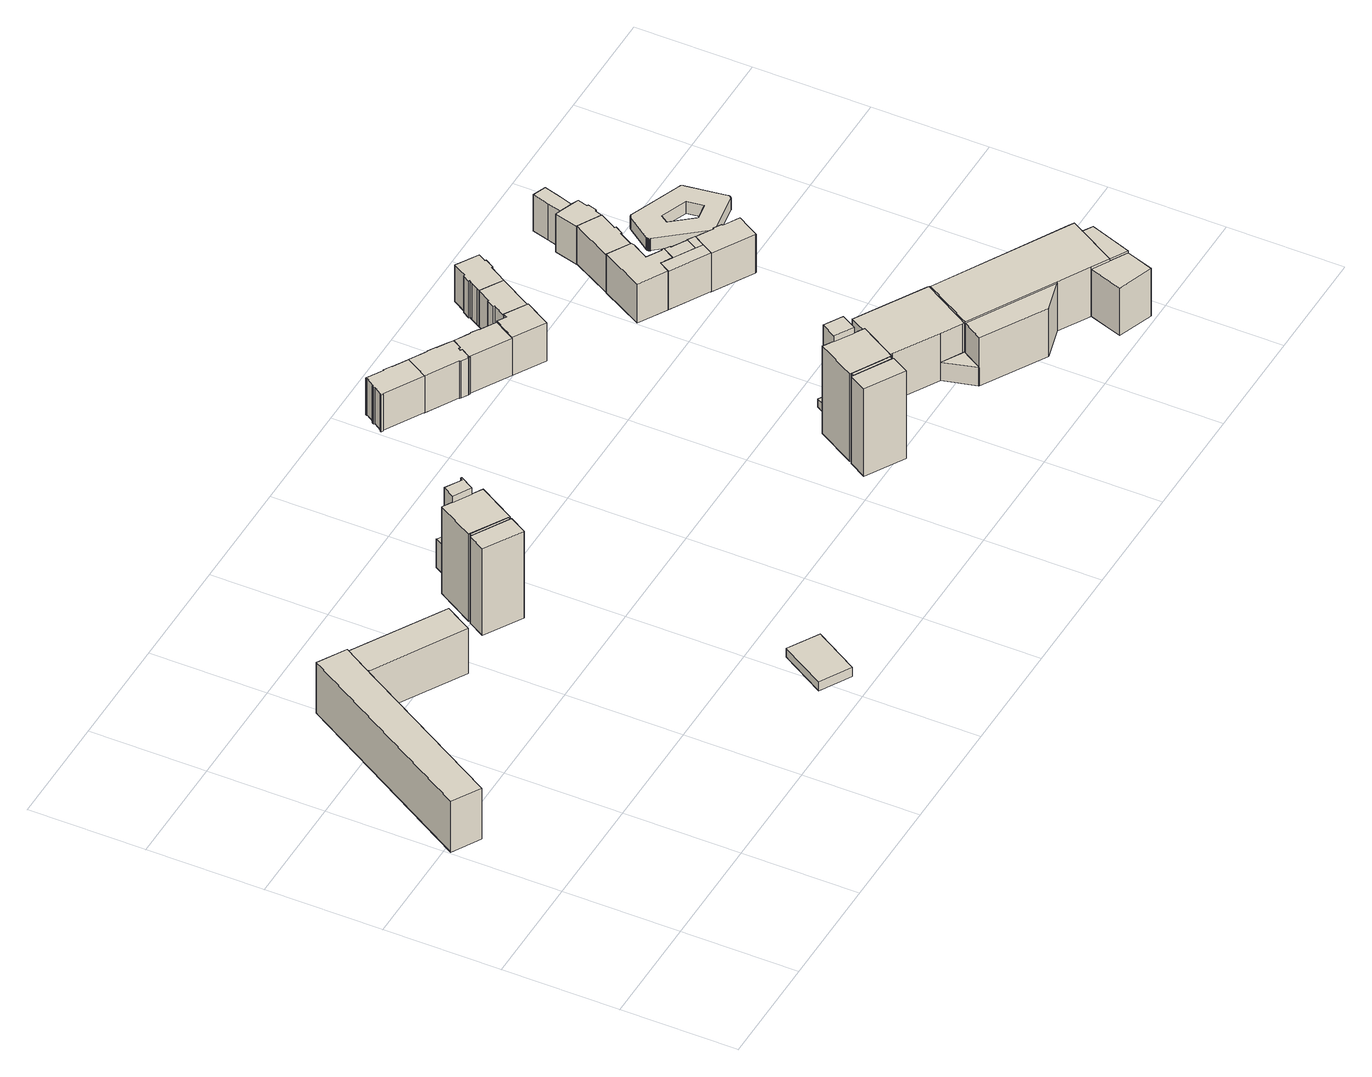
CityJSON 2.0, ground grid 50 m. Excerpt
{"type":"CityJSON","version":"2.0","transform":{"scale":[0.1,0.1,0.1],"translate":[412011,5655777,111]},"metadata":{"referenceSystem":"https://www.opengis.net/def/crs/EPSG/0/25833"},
"CityObjects":{
"building1":{"type":"Building","attributes":{"Dachtyp_tdc":"tdcFreeFormRoof","Gemeindeschluessel":14612000,"Dachneigung":27.02,"QualitaetDacherkennung":9,"Geometrietyp2DReferenz":"3000","measuredHeight":27.07,"function":"31001_2000","roofType":"5000"},"geometry":[{"type":"Solid","lod":"1","boundaries":[[[[0,1,2,3,4]],[[5,6,7,8,9]],[[4,6,5,0]],[[3,7,6,4]],[[2,8,7,3]],[[1,9,8,2]],[[0,5,9,1]]]]}]},
"building2":{"type":"Building","attributes":{"name":"Umweltamt,Rechtsamt,Amt für Stadtgrün und Abfallwirtschaft","Dachtyp_tdc":"tdcFreeFormRoof","Gemeindeschluessel":14612000,"Dachneigung":40.56,"QualitaetDacherkennung":8,"Geometrietyp2DReferenz":"3000","measuredHeight":25.44,"function":"31001_3010","roofType":"5000"},"geometry":[{"type":"Solid","lod":"1","boundaries":[[[[10,11,12,13,14,15]],[[16,17,18,19,20,21]],[[15,17,16,10]],[[14,18,17,15]],[[13,19,18,14]],[[12,20,19,13]],[[11,21,20,12]],[[10,16,21,11]]]]}]},
"building3":{"type":"Building","attributes":{"Dachtyp_tdc":"tdcPolyFlatRoof","Gemeindeschluessel":14612000,"Dachneigung":0,"QualitaetDacherkennung":70,"Geometrietyp2DReferenz":"3000","measuredHeight":4.56,"function":"31001_9998","roofType":"1000"},"geometry":[{"type":"Solid","lod":"1","boundaries":[[[[22,23,24,25]],[[26,27,28,29]],[[25,27,26,22]],[[24,28,27,25]],[[23,29,28,24]],[[22,26,29,23]]]]}]},
"building4":{"type":"Building","attributes":{"Gemeindeschluessel":14612000,"Geometrietyp2DReferenz":"3000","function":"31001_9998","roofType":"9999"},"children":["building4-1","building4-2","building4-3","building4-4","building4-5"]},
"building4-1":{"type":"BuildingPart","attributes":{"Dachtyp_tdc":"tdcGableRoof","Dachneigung":62.41,"QualitaetDacherkennung":0,"Geometrietyp2DReferenz":"3000","measuredHeight":14.25,"roofType":"3100"},"parents":["building4"],"geometry":[{"type":"Solid","lod":"1","boundaries":[[[[30,31,32,33,34,35,36,37,38,39]],[[40,41,42,43,44,45,46,47,48,49]],[[39,41,40,30]],[[38,42,41,39]],[[37,43,42,38]],[[36,44,43,37]],[[35,45,44,36]],[[34,46,45,35]],[[33,47,46,34]],[[32,48,47,33]],[[31,49,48,32]],[[30,40,49,31]]]]}]},
"building4-2":{"type":"BuildingPart","attributes":{"Dachtyp_tdc":"tdcPolyFlatRoof","Dachneigung":0,"QualitaetDacherkennung":59,"Geometrietyp2DReferenz":"3000","measuredHeight":46.35,"roofType":"1000"},"parents":["building4"],"geometry":[{"type":"Solid","lod":"1","boundaries":[[[[50,51,52,53,54,55,56]],[[57,40,48,58,59,60,61]],[[56,40,57,50]],[[55,48,40,56]],[[54,58,48,55]],[[53,59,58,54]],[[52,60,59,53]],[[51,61,60,52]],[[50,57,61,51]]]]}]},
"building4-3":{"type":"BuildingPart","attributes":{"Dachtyp_tdc":"tdcPolyFlatRoof","Dachneigung":0,"QualitaetDacherkennung":45,"Geometrietyp2DReferenz":"3000","measuredHeight":43.46,"roofType":"1000"},"parents":["building4"],"geometry":[{"type":"Solid","lod":"1","boundaries":[[[[62,63,64,65,66,67,68,69]],[[70,71,72,57,61,73,74,75]],[[68,71,70,69]],[[67,72,71,68]],[[66,57,72,67]],[[65,61,57,66]],[[64,73,61,65]],[[63,74,73,64]],[[62,75,74,63]],[[69,70,75,62]]]]}]},
"building4-4":{"type":"BuildingPart","attributes":{"Dachtyp_tdc":"tdcPolyFlatRoof","Dachneigung":0,"QualitaetDacherkennung":53,"Geometrietyp2DReferenz":"3000","measuredHeight":43.38,"roofType":"1000"},"parents":["building4"],"geometry":[{"type":"Solid","lod":"1","boundaries":[[[[76,77,78,79,80,81]],[[82,83,84,85,86,87]],[[81,83,82,76]],[[80,84,83,81]],[[79,85,84,80]],[[78,86,85,79]],[[77,87,86,78]],[[76,82,87,77]]]]}]},
"building4-5":{"type":"BuildingPart","attributes":{"Dachtyp_tdc":"tdcPolyFlatRoof","Dachneigung":13.61,"QualitaetDacherkennung":48,"Geometrietyp2DReferenz":"3000","measuredHeight":43.67,"roofType":"2100"},"parents":["building4"],"geometry":[{"type":"Solid","lod":"1","boundaries":[[[[88,89,90,91]],[[84,70,75,85]],[[91,70,84,88]],[[90,75,70,91]],[[89,85,75,90]],[[88,84,85,89]]]]}]},
"building5":{"type":"Building","attributes":{"Dachtyp_tdc":"tdcGableRoof","Gemeindeschluessel":14612000,"Dachneigung":37.05,"QualitaetDacherkennung":70,"Geometrietyp2DReferenz":"3000","measuredHeight":20.61,"function":"31001_9998","roofType":"3100"},"geometry":[{"type":"Solid","lod":"1","boundaries":[[[[92,93,94,95,96,97,98,99,100,101,102,103,104,105,106,107,108,109,110,111]],[[112,113,114,115,116,117,118,119,120,121,122,123,124,125,126,127,128,129,130,131]],[[111,113,112,92]],[[110,114,113,111]],[[109,115,114,110]],[[108,116,115,109]],[[107,117,116,108]],[[106,118,117,107]],[[105,119,118,106]],[[104,120,119,105]],[[103,121,120,104]],[[102,122,121,103]],[[101,123,122,102]],[[100,124,123,101]],[[99,125,124,100]],[[98,126,125,99]],[[97,127,126,98]],[[96,128,127,97]],[[95,129,128,96]],[[94,130,129,95]],[[93,131,130,94]],[[92,112,131,93]]]]}]},
"building6":{"type":"Building","attributes":{"Dachtyp_tdc":"tdcGableRoof","Gemeindeschluessel":14612000,"Dachneigung":36.74,"QualitaetDacherkennung":72,"Geometrietyp2DReferenz":"3000","measuredHeight":20.61,"function":"31001_9998","roofType":"3100"},"geometry":[{"type":"Solid","lod":"1","boundaries":[[[[132,133,134,135,136,137,138,139,140,141,142,143,144,145,146,147,148,149,150,151,152,153]],[[154,155,156,157,158,159,160,161,162,163,164,165,166,167,168,169,170,171,172,173,174,175]],[[153,155,154,132]],[[152,156,155,153]],[[151,157,156,152]],[[150,158,157,151]],[[149,159,158,150]],[[148,160,159,149]],[[147,161,160,148]],[[146,162,161,147]],[[145,163,162,146]],[[144,164,163,145]],[[143,165,164,144]],[[142,166,165,143]],[[141,167,166,142]],[[140,168,167,141]],[[139,169,168,140]],[[138,170,169,139]],[[137,171,170,138]],[[136,172,171,137]],[[135,173,172,136]],[[134,174,173,135]],[[133,175,174,134]],[[132,154,175,133]]]]}]},
"building7":{"type":"Building","attributes":{"Gemeindeschluessel":14612000,"Geometrietyp2DReferenz":"3000","function":"31001_9998","roofType":"9999"},"children":["building7-1","building7-2","building7-3","building7-4","building7-5"]},
"building7-1":{"type":"BuildingPart","attributes":{"Dachtyp_tdc":"tdcPolyFlatRoof","Dachneigung":0,"QualitaetDacherkennung":26,"Geometrietyp2DReferenz":"3000","measuredHeight":46.5,"roofType":"1000"},"parents":["building7"],"geometry":[{"type":"Solid","lod":"1","boundaries":[[[[176,177,178,179,180,181]],[[182,183,184,185,186,187]],[[181,183,182,176]],[[180,184,183,181]],[[179,185,184,180]],[[178,186,185,179]],[[177,187,186,178]],[[176,182,187,177]]]]}]},
"building7-2":{"type":"BuildingPart","attributes":{"Dachtyp_tdc":"tdcPolyFlatRoof","Dachneigung":0,"QualitaetDacherkennung":46,"Geometrietyp2DReferenz":"3000","measuredHeight":43.69,"roofType":"1000"},"parents":["building7"],"geometry":[{"type":"Solid","lod":"1","boundaries":[[[[188,189,190,191,192,193,194,195]],[[196,197,198,199,200,182,187,201]],[[195,197,196,188]],[[194,198,197,195]],[[193,199,198,194]],[[192,200,199,193]],[[191,182,200,192]],[[190,187,182,191]],[[189,201,187,190]],[[188,196,201,189]]]]}]},
"building7-3":{"type":"BuildingPart","attributes":{"Dachtyp_tdc":"tdcPolyFlatRoof","Dachneigung":0,"QualitaetDacherkennung":36,"Geometrietyp2DReferenz":"3000","measuredHeight":4.04,"roofType":"1000"},"parents":["building7"],"geometry":[{"type":"Solid","lod":"1","boundaries":[[[[202,203,204,205]],[[184,206,207,185]],[[205,206,184,202]],[[204,207,206,205]],[[203,185,207,204]],[[202,184,185,203]]]]}]},
"building7-4":{"type":"BuildingPart","attributes":{"Dachtyp_tdc":"tdcPolyFlatRoof","Dachneigung":0,"QualitaetDacherkennung":50,"Geometrietyp2DReferenz":"3000","measuredHeight":43.68,"roofType":"1000"},"parents":["building7"],"geometry":[{"type":"Solid","lod":"1","boundaries":[[[[208,209,210,211,212,213]],[[214,215,216,217,218,219]],[[213,215,214,208]],[[212,216,215,213]],[[211,217,216,212]],[[210,218,217,211]],[[209,219,218,210]],[[208,214,219,209]]]]}]},
"building7-5":{"type":"BuildingPart","attributes":{"Dachtyp_tdc":"tdcPolyFlatRoof","Dachneigung":6.78,"QualitaetDacherkennung":49,"Geometrietyp2DReferenz":"3000","measuredHeight":43.87,"roofType":"2100"},"parents":["building7"],"geometry":[{"type":"Solid","lod":"1","boundaries":[[[[220,221,222,223]],[[197,217,216,198]],[[223,217,197,220]],[[222,216,217,223]],[[221,198,216,222]],[[220,197,198,221]]]]}]},
"building8":{"type":"Building","attributes":{"Dachtyp_tdc":"tdcGableRoof","Gemeindeschluessel":14612000,"Dachneigung":36.65,"QualitaetDacherkennung":71,"Geometrietyp2DReferenz":"3000","measuredHeight":20.62,"function":"31001_9998","roofType":"3100"},"geometry":[{"type":"Solid","lod":"1","boundaries":[[[[224,225,226,227,228,229,230,231,232,150,149,148,147,146,233,144,143,142,141,140,234]],[[235,236,168,167,166,165,164,237,162,161,160,159,158,238,239,240,241,242,243,244,245]],[[234,236,235,224]],[[140,168,236,234]],[[141,167,168,140]],[[142,166,167,141]],[[143,165,166,142]],[[144,164,165,143]],[[233,237,164,144]],[[146,162,237,233]],[[147,161,162,146]],[[148,160,161,147]],[[149,159,160,148]],[[150,158,159,149]],[[232,238,158,150]],[[231,239,238,232]],[[230,240,239,231]],[[229,241,240,230]],[[228,242,241,229]],[[227,243,242,228]],[[226,244,243,227]],[[225,245,244,226]],[[224,235,245,225]]]]}]},
"building9":{"type":"Building","attributes":{"Dachtyp_tdc":"tdcFreeFormRoof","Gemeindeschluessel":14612000,"Dachneigung":39.53,"QualitaetDacherkennung":25,"Geometrietyp2DReferenz":"3000","measuredHeight":21.33,"function":"31001_9998","roofType":"5000"},"geometry":[{"type":"Solid","lod":"1","boundaries":[[[[246,247,248,249,250,251]],[[244,242,252,253,254,255]],[[251,242,244,246]],[[250,252,242,251]],[[249,253,252,250]],[[248,254,253,249]],[[247,255,254,248]],[[246,244,255,247]]]]}]},
"building10":{"type":"Building","attributes":{"Dachtyp_tdc":"tdcGableRoof","Gemeindeschluessel":14612000,"Dachneigung":36.81,"QualitaetDacherkennung":80,"Geometrietyp2DReferenz":"3000","measuredHeight":20.59,"function":"31001_9998","roofType":"3100"},"geometry":[{"type":"Solid","lod":"1","boundaries":[[[[256,257,258,259,260,261,262,263,264,265]],[[266,253,267,268,269,270,271,272,273,254]],[[265,253,266,256]],[[264,267,253,265]],[[263,268,267,264]],[[262,269,268,263]],[[261,270,269,262]],[[260,271,270,261]],[[259,272,271,260]],[[258,273,272,259]],[[257,254,273,258]],[[256,266,254,257]]]]}]},
"building11":{"type":"Building","attributes":{"Dachtyp_tdc":"tdcHipAndGableRoof","Gemeindeschluessel":14612000,"Dachneigung":36.62,"QualitaetDacherkennung":79,"Geometrietyp2DReferenz":"3000","measuredHeight":20.67,"function":"31001_9998","roofType":"5000"},"geometry":[{"type":"Solid","lod":"1","boundaries":[[[[274,275,276,277,278,279,280,281,282,283,284,260,285,258,286]],[[287,288,273,289,271,290,291,292,293,294,295,296,297,298,299]],[[286,288,287,274]],[[258,273,288,286]],[[285,289,273,258]],[[260,271,289,285]],[[284,290,271,260]],[[283,291,290,284]],[[282,292,291,283]],[[281,293,292,282]],[[280,294,293,281]],[[279,295,294,280]],[[278,296,295,279]],[[277,297,296,278]],[[276,298,297,277]],[[275,299,298,276]],[[274,287,299,275]]]]}]},
"building12":{"type":"Building","attributes":{"Dachtyp_tdc":"tdcFreeFormRoof","Gemeindeschluessel":14612000,"Dachneigung":34.55,"QualitaetDacherkennung":51,"Geometrietyp2DReferenz":"3000","measuredHeight":21.34,"function":"31001_9998","roofType":"5000"},"geometry":[{"type":"Solid","lod":"1","boundaries":[[[[300,301,302,303,304,305,306,307,308,309,310,311,312]],[[313,314,315,316,317,318,319,320,321,322,323,324,325]],[[312,314,313,300]],[[311,315,314,312]],[[310,316,315,311]],[[309,317,316,310]],[[308,318,317,309]],[[307,319,318,308]],[[306,320,319,307]],[[305,321,320,306]],[[304,322,321,305]],[[303,323,322,304]],[[302,324,323,303]],[[301,325,324,302]],[[300,313,325,301]]]]}]},
"building13":{"type":"Building","attributes":{"name":"Dorint Hotel Dresden","Gemeindeschluessel":14612000,"Geometrietyp2DReferenz":"3000","function":"31001_2071","roofType":"9999"},"children":["building13-1","building13-2","building13-3","building13-4","building13-5","building13-6","building13-7","building13-8","building13-9","building13-10","building13-11"]},
"building13-1":{"type":"BuildingPart","attributes":{"Dachtyp_tdc":"tdcPolyFlatRoof","Dachneigung":0,"QualitaetDacherkennung":81,"Geometrietyp2DReferenz":"3000","measuredHeight":9.16,"roofType":"1000"},"parents":["building13"],"geometry":[{"type":"Solid","lod":"1","boundaries":[[[[326,327,328,329]],[[330,331,332,333]],[[329,331,330,326]],[[328,332,331,329]],[[327,333,332,328]],[[326,330,333,327]]]]}]},
"building13-2":{"type":"BuildingPart","attributes":{"Dachtyp_tdc":"tdcPolyFlatRoof","Dachneigung":0,"QualitaetDacherkennung":53,"Geometrietyp2DReferenz":"3000","measuredHeight":9.01,"roofType":"1000"},"parents":["building13"],"geometry":[{"type":"Solid","lod":"1","boundaries":[[[[334,335,336,337]],[[338,339,340,341]],[[337,339,338,334]],[[336,340,339,337]],[[335,341,340,336]],[[334,338,341,335]]]]}]},
"building13-3":{"type":"BuildingPart","attributes":{"Dachtyp_tdc":"tdcPolyFlatRoof","Dachneigung":0,"QualitaetDacherkennung":43,"Geometrietyp2DReferenz":"3000","measuredHeight":24.61,"roofType":"1000"},"parents":["building13"],"geometry":[{"type":"Solid","lod":"1","boundaries":[[[[342,343,344,345,346,347,348,349]],[[350,351,352,353,354,355,356,357]],[[349,351,350,342]],[[348,352,351,349]],[[347,353,352,348]],[[346,354,353,347]],[[345,355,354,346]],[[344,356,355,345]],[[343,357,356,344]],[[342,350,357,343]]]]}]},
"building13-4":{"type":"BuildingPart","attributes":{"Dachtyp_tdc":"tdcCutGableRoof","Dachneigung":0.042,"QualitaetDacherkennung":46,"Geometrietyp2DReferenz":"3000","measuredHeight":24.79,"roofType":"9999"},"parents":["building13"],"geometry":[{"type":"Solid","lod":"1","boundaries":[[[[358,359,360,361,362,363,364,365,366,367,368,369,370]],[[341,330,371,333,372,373,374,375,376,377,378,338,379]],[[370,330,341,358]],[[369,371,330,370]],[[368,333,371,369]],[[367,372,333,368]],[[366,373,372,367]],[[365,374,373,366]],[[364,375,374,365]],[[363,376,375,364]],[[362,377,376,363]],[[361,378,377,362]],[[360,338,378,361]],[[359,379,338,360]],[[358,341,379,359]]]]}]},
"building13-5":{"type":"BuildingPart","attributes":{"Dachtyp_tdc":"tdcCutTentRoof","Dachneigung":0.018,"QualitaetDacherkennung":74,"Geometrietyp2DReferenz":"3000","measuredHeight":24.78,"roofType":"9999"},"parents":["building13"],"geometry":[{"type":"Solid","lod":"1","boundaries":[[[[380,381,382,383]],[[351,384,385,386]],[[383,384,351,380]],[[382,385,384,383]],[[381,386,385,382]],[[380,351,386,381]]]]}]},
"building13-6":{"type":"BuildingPart","attributes":{"Dachtyp_tdc":"tdcFreeFormRoof","Dachneigung":29.82,"QualitaetDacherkennung":5,"Geometrietyp2DReferenz":"3000","measuredHeight":25.57,"roofType":"5000"},"parents":["building13"],"geometry":[{"type":"Solid","lod":"1","boundaries":[[[[387,388,389,390]],[[352,391,331,353]],[[390,391,352,387]],[[389,331,391,390]],[[388,353,331,389]],[[387,352,353,388]]]]}]},
"building13-7":{"type":"BuildingPart","attributes":{"Dachtyp_tdc":"tdcGableRoof","Dachneigung":43.73,"QualitaetDacherkennung":34,"Geometrietyp2DReferenz":"3000","measuredHeight":24.97,"roofType":"3100"},"parents":["building13"],"geometry":[{"type":"Solid","lod":"1","boundaries":[[[[392,393,365,364,394]],[[395,396,375,374,397]],[[394,396,395,392]],[[364,375,396,394]],[[365,374,375,364]],[[393,397,374,365]],[[392,395,397,393]]]]}]},
"building13-8":{"type":"BuildingPart","attributes":{"Dachtyp_tdc":"tdcPolyFlatRoof","Dachneigung":0,"QualitaetDacherkennung":38,"Geometrietyp2DReferenz":"3000","measuredHeight":9.07,"roofType":"1000"},"parents":["building13"],"geometry":[{"type":"Solid","lod":"1","boundaries":[[[[398,399,400,401,402]],[[354,403,404,405,355]],[[402,403,354,398]],[[401,404,403,402]],[[400,405,404,401]],[[399,355,405,400]],[[398,354,355,399]]]]}]},
"building13-9":{"type":"BuildingPart","attributes":{"Dachtyp_tdc":"tdcPolyFlatRoof","Dachneigung":43.2,"QualitaetDacherkennung":23,"Geometrietyp2DReferenz":"3000","measuredHeight":24.79,"roofType":"2100"},"parents":["building13"],"geometry":[{"type":"Solid","lod":"1","boundaries":[[[[406,407,408,409]],[[410,376,375,396]],[[409,376,410,406]],[[408,375,376,409]],[[407,396,375,408]],[[406,410,396,407]]]]}]},
"building13-10":{"type":"BuildingPart","attributes":{"Dachtyp_tdc":"tdcGableRoof","Dachneigung":10.85,"QualitaetDacherkennung":5,"Geometrietyp2DReferenz":"3000","measuredHeight":12,"roofType":"3100"},"parents":["building13"],"geometry":[{"type":"Solid","lod":"1","boundaries":[[[[411,412,413,414]],[[403,415,416,404]],[[414,415,403,411]],[[413,416,415,414]],[[412,404,416,413]],[[411,403,404,412]]]]}]},
"building13-11":{"type":"BuildingPart","attributes":{"Dachtyp_tdc":"tdcPolyFlatRoof","Dachneigung":4.32,"QualitaetDacherkennung":45,"Geometrietyp2DReferenz":"3000","measuredHeight":24.91,"roofType":"2100"},"parents":["building13"],"geometry":[{"type":"Solid","lod":"1","boundaries":[[[[417,343,342,418,419]],[[420,421,384,350,357]],[[419,421,420,417]],[[418,384,421,419]],[[342,350,384,418]],[[343,357,350,342]],[[417,420,357,343]]]]}]},
"building14":{"type":"Building","attributes":{"Gemeindeschluessel":14612000,"Geometrietyp2DReferenz":"3000","function":"31001_9998","roofType":"9999"},"children":["building14-1","building14-2"]},
"building14-1":{"type":"BuildingPart","attributes":{"Dachtyp_tdc":"tdcPolyFlatRoof","Dachneigung":36.92,"QualitaetDacherkennung":69,"Geometrietyp2DReferenz":"3000","measuredHeight":21.37,"roofType":"2100"},"parents":["building14"],"geometry":[{"type":"Solid","lod":"1","boundaries":[[[[422,423,424,425,426,427]],[[428,429,430,325,324,323]],[[426,429,428,427]],[[425,430,429,426]],[[424,325,430,425]],[[423,324,325,424]],[[422,323,324,423]],[[427,428,323,422]]]]}]},
"building14-2":{"type":"BuildingPart","attributes":{"Dachtyp_tdc":"tdcPolyFlatRoof","Dachneigung":35.79,"QualitaetDacherkennung":68,"Geometrietyp2DReferenz":"3000","measuredHeight":21.31,"roofType":"2100"},"parents":["building14"],"geometry":[{"type":"Solid","lod":"1","boundaries":[[[[431,432,433,434,435,436,437]],[[322,438,439,440,441,428,323]],[[437,438,322,431]],[[436,439,438,437]],[[435,440,439,436]],[[434,441,440,435]],[[433,428,441,434]],[[432,323,428,433]],[[431,322,323,432]]]]}]},
"building15":{"type":"Building","attributes":{"Dachtyp_tdc":"tdcGableRoof","Gemeindeschluessel":14612000,"Dachneigung":37.52,"QualitaetDacherkennung":75,"Geometrietyp2DReferenz":"3000","measuredHeight":21.32,"function":"31001_9998","roofType":"3100"},"geometry":[{"type":"Solid","lod":"1","boundaries":[[[[442,443,444,445,446,447,448,449,450,451]],[[452,453,454,455,456,457,458,459,460,461]],[[451,453,452,442]],[[450,454,453,451]],[[449,455,454,450]],[[448,456,455,449]],[[447,457,456,448]],[[446,458,457,447]],[[445,459,458,446]],[[444,460,459,445]],[[443,461,460,444]],[[442,452,461,443]]]]}]},
"building16":{"type":"Building","attributes":{"Gemeindeschluessel":14612000,"Geometrietyp2DReferenz":"3000","function":"31001_9998","roofType":"9999"},"children":["building16-1","building16-2"]},
"building16-1":{"type":"BuildingPart","attributes":{"Dachtyp_tdc":"tdcHipAndGableRoof","Dachneigung":36.6,"QualitaetDacherkennung":71,"Geometrietyp2DReferenz":"3000","measuredHeight":21.39,"roofType":"5000"},"parents":["building16"],"geometry":[{"type":"Solid","lod":"1","boundaries":[[[[462,463,464,465,466,467,468,469,470,471,472,473,474]],[[475,476,477,478,479,480,481,482,483,484,485,486,487]],[[473,476,475,474]],[[472,477,476,473]],[[471,478,477,472]],[[470,479,478,471]],[[469,480,479,470]],[[468,481,480,469]],[[467,482,481,468]],[[466,483,482,467]],[[465,484,483,466]],[[464,485,484,465]],[[463,486,485,464]],[[462,487,486,463]],[[474,475,487,462]]]]}]},
"building16-2":{"type":"BuildingPart","attributes":{"Dachtyp_tdc":"tdcPolyFlatRoof","Dachneigung":36.84,"QualitaetDacherkennung":60,"Geometrietyp2DReferenz":"3000","measuredHeight":21.42,"roofType":"2100"},"parents":["building16"],"geometry":[{"type":"Solid","lod":"1","boundaries":[[[[426,488,489,490,427]],[[475,491,492,493,476]],[[427,491,475,426]],[[490,492,491,427]],[[489,493,492,490]],[[488,476,493,489]],[[426,475,476,488]]]]}]},
"building17":{"type":"Building","attributes":{"Gemeindeschluessel":14612000,"Geometrietyp2DReferenz":"3000","function":"31001_9998","roofType":"9999"},"children":["building17-1","building17-2"]},
"building17-1":{"type":"BuildingPart","attributes":{"Dachtyp_tdc":"tdcHipAndGableRoof","Dachneigung":34.26,"QualitaetDacherkennung":76,"Geometrietyp2DReferenz":"3000","measuredHeight":21.39,"roofType":"5000"},"parents":["building17"],"geometry":[{"type":"Solid","lod":"1","boundaries":[[[[494,495,496,497,498,499,500,501,502,503,504]],[[505,506,507,508,509,510,511,512,513,514,515]],[[504,506,505,494]],[[503,507,506,504]],[[502,508,507,503]],[[501,509,508,502]],[[500,510,509,501]],[[499,511,510,500]],[[498,512,511,499]],[[497,513,512,498]],[[496,514,513,497]],[[495,515,514,496]],[[494,505,515,495]]]]}]},
"building17-2":{"type":"BuildingPart","attributes":{"Dachtyp_tdc":"tdcGableRoof","Dachneigung":36.49,"QualitaetDacherkennung":84,"Geometrietyp2DReferenz":"3000","measuredHeight":19.17,"roofType":"3100"},"parents":["building17"],"geometry":[{"type":"Solid","lod":"1","boundaries":[[[[516,517,518,519,520,521,522,523,524]],[[525,512,526,511,527,528,529,530,531]],[[524,512,525,516]],[[523,526,512,524]],[[522,511,526,523]],[[521,527,511,522]],[[520,528,527,521]],[[519,529,528,520]],[[518,530,529,519]],[[517,531,530,518]],[[516,525,531,517]]]]}]},
"building18":{"type":"Building","attributes":{"Dachtyp_tdc":"tdcFreeFormRoof","Gemeindeschluessel":14612000,"Dachneigung":15.64,"QualitaetDacherkennung":4,"Geometrietyp2DReferenz":"3000","measuredHeight":9.72,"function":"31001_9998","roofType":"5000"},"geometry":[{"type":"Solid","lod":"1","boundaries":[[[[532,533,534,535,536,537,538,539,540,541,542,543,544,545,546,547,548,549,550,551,552,553,554,555,556,557,558,559,560,561,562,563,564,565,566,567,568,569,570,571,572,573,574,575,576,577,578,579,580,581,582,583,584,585,586,587,588,589,590,591,592,593,594,595,596,597,598,599,600,601,602,603,604,605,606,607,608,609,610,611,612,613,614,615,616,617,618,619,620,621,622,623,624],[625,626,627,628,629]],[[630,631,632,633,634,635,636,637,638,639,640,641,642,643,644,645,646,647,648,649,650,651,652,653,654,655,656,657,658,659,660,661,662,663,664,665,666,667,668,669,670,671,672,673,674,675,676,677,678,679,680,681,682,683,684,685,686,687,688,689,690,691,692,693,694,695,696,697,698,699,700,701,702,703,704,705,706,707,708,709,710,711,712,713,714,715,716,717,718,719,720,721,722],[723,724,725,726,727]],[[624,631,630,532]],[[623,632,631,624]],[[622,633,632,623]],[[621,634,633,622]],[[620,635,634,621]],[[619,636,635,620]],[[618,637,636,619]],[[617,638,637,618]],[[616,639,638,617]],[[615,640,639,616]],[[614,641,640,615]],[[613,642,641,614]],[[612,643,642,613]],[[611,644,643,612]],[[610,645,644,611]],[[609,646,645,610]],[[608,647,646,609]],[[607,648,647,608]],[[606,649,648,607]],[[605,650,649,606]],[[604,651,650,605]],[[603,652,651,604]],[[602,653,652,603]],[[601,654,653,602]],[[600,655,654,601]],[[599,656,655,600]],[[598,657,656,599]],[[597,658,657,598]],[[596,659,658,597]],[[595,660,659,596]],[[594,661,660,595]],[[593,662,661,594]],[[592,663,662,593]],[[591,664,663,592]],[[590,665,664,591]],[[589,666,665,590]],[[588,667,666,589]],[[587,668,667,588]],[[586,669,668,587]],[[585,670,669,586]],[[584,671,670,585]],[[583,672,671,584]],[[582,673,672,583]],[[581,674,673,582]],[[580,675,674,581]],[[579,676,675,580]],[[578,677,676,579]],[[577,678,677,578]],[[576,679,678,577]],[[575,680,679,576]],[[574,681,680,575]],[[573,682,681,574]],[[572,683,682,573]],[[571,684,683,572]],[[570,685,684,571]],[[569,686,685,570]],[[568,687,686,569]],[[567,688,687,568]],[[566,689,688,567]],[[565,690,689,566]],[[564,691,690,565]],[[563,692,691,564]],[[562,693,692,563]],[[561,694,693,562]],[[560,695,694,561]],[[559,696,695,560]],[[558,697,696,559]],[[557,698,697,558]],[[556,699,698,557]],[[555,700,699,556]],[[554,701,700,555]],[[553,702,701,554]],[[552,703,702,553]],[[551,704,703,552]],[[550,705,704,551]],[[549,706,705,550]],[[548,707,706,549]],[[547,708,707,548]],[[546,709,708,547]],[[545,710,709,546]],[[544,711,710,545]],[[543,712,711,544]],[[542,713,712,543]],[[541,714,713,542]],[[540,715,714,541]],[[539,716,715,540]],[[538,717,716,539]],[[537,718,717,538]],[[536,719,718,537]],[[535,720,719,536]],[[534,721,720,535]],[[533,722,721,534]],[[532,630,722,533]],[[629,724,723,625]],[[628,725,724,629]],[[627,726,725,628]],[[626,727,726,627]],[[625,723,727,626]]]]}]}
},
"vertices":[
[528,1597,266],[597,1712,266],[477,1781,266],[3,970,266],[123,901,266],[528,1597,13],[123,901,13],[3,970,13],[477,1781,13],[597,1712,13],
[989,1484,255],[597,1712,255],[528,1597,255],[538,1591,255],[537,1589,255],[920,1366,255],[989,1484,30],[920,1366,30],[537,1589,30],[538,1591,30],[528,1597,30],[597,1712,30],
[1457,162,51],[1587,86,51],[1702,281,51],[1572,357,51],[1457,162,6],[1572,357,6],[1702,281,6],[1587,86,6],
[1339,1682,185],[1364,1668,185],[1401,1646,185],[1439,1712,185],[1402,1734,185],[1389,1741,185],[1352,1677,185],[1344,1682,185],[1350,1692,185],[1346,1694,185],[1339,1682,43],[1346,1694,43],[1350,1692,43],[1344,1682,43],[1352,1677,43],[1389,1741,43],[1402,1734,43],[1439,1712,43],[1401,1646,43],[1364,1668,43],
[1309,1631,506],[1384,1588,506],[1420,1649,506],[1415,1652,506],[1409,1641,506],[1401,1646,506],[1339,1682,506],[1309,1631,43],[1409,1641,43],[1415,1652,43],[1420,1649,43],[1384,1588,43],
[1327,1405,477],[1333,1401,477],[1427,1563,477],[1384,1588,477],[1309,1631,477],[1267,1656,477],[1172,1494,477],[1178,1491,477],[1178,1491,43],[1172,1494,43],[1267,1656,43],[1427,1563,43],[1333,1401,43],[1327,1405,43],
[1123,1411,477],[1284,1317,477],[1327,1391,477],[1321,1395,477],[1173,1481,477],[1166,1484,477],[1123,1411,43],[1166,1484,43],[1173,1481,43],[1321,1395,43],[1327,1391,43],[1284,1317,43],
[1173,1481,478],[1321,1395,478],[1327,1405,478],[1178,1491,478],
[1998,2277,218],[2000,2280,218],[2162,2186,218],[2190,2233,218],[2218,2282,218],[2154,2319,218],[2155,2321,218],[2122,2341,218],[2120,2338,218],[2052,2378,218],[2049,2373,218],[2050,2372,218],[2027,2333,218],[2021,2336,218],[2019,2332,218],[2016,2326,218],[2020,2323,218],[1997,2286,218],[1993,2288,218],[1990,2282,218],[1998,2277,35],[1990,2282,35],[1993,2288,35],[1997,2286,35],[2020,2323,35],[2016,2326,35],[2019,2332,35],[2021,2336,35],[2027,2333,35],[2050,2372,35],[2049,2373,35],[2052,2378,35],[2120,2338,35],[2122,2341,35],[2155,2321,35],[2154,2319,35],[2218,2282,35],[2190,2233,35],[2162,2186,35],[2000,2280,35],
[2291,2242,219],[2290,2240,219],[2218,2282,219],[2190,2233,219],[2162,2186,219],[2296,2109,219],[2294,2106,219],[2301,2102,219],[2328,2086,219],[2331,2091,219],[2335,2088,219],[2359,2128,219],[2351,2133,219],[2354,2138,219],[2358,2145,219],[2366,2140,219],[2388,2177,219],[2386,2179,219],[2388,2182,219],[2367,2195,219],[2324,2220,219],[2325,2222,219],[2291,2242,34],[2325,2222,34],[2324,2220,34],[2367,2195,34],[2388,2182,34],[2386,2179,34],[2388,2177,34],[2366,2140,34],[2358,2145,34],[2354,2138,34],[2351,2133,34],[2359,2128,34],[2335,2088,34],[2331,2091,34],[2328,2086,34],[2301,2102,34],[2294,2106,34],[2296,2109,34],[2162,2186,34],[2190,2233,34],[2218,2282,34],[2290,2240,34],
[2779,776,501],[2857,729,501],[2894,793,501],[2880,802,501],[2830,831,501],[2816,839,501],[2779,776,36],[2816,839,36],[2830,831,36],[2880,802,36],[2894,793,36],[2857,729,36],
[2804,543,473],[2898,705,473],[2857,729,473],[2779,776,473],[2736,801,473],[2641,637,473],[2646,634,473],[2798,547,473],[2804,543,36],[2798,547,36],[2646,634,36],[2641,637,36],[2736,801,36],[2898,705,36],
[2830,831,76],[2880,802,76],[2912,856,76],[2862,885,76],[2862,885,36],[2912,856,36],
[2590,551,473],[2754,456,473],[2797,531,473],[2791,535,473],[2639,622,473],[2633,626,473],[2590,551,36],[2633,626,36],[2639,622,36],[2791,535,36],[2797,531,36],[2754,456,36],
[2798,547,474],[2646,634,474],[2639,622,474],[2791,535,474],
[2334,2082,219],[2336,2085,219],[2500,1989,219],[2528,2036,219],[2556,2084,219],[2489,2123,219],[2490,2125,219],[2459,2144,219],[2457,2142,219],[2354,2137,219],[2329,2085,219],[2334,2082,34],[2329,2085,34],[2354,2137,34],[2457,2142,34],[2459,2144,34],[2490,2125,34],[2489,2123,34],[2556,2084,34],[2528,2036,34],[2500,1989,34],[2336,2085,34],
[2500,1989,225],[2633,1912,225],[2697,2023,225],[2604,2078,225],[2595,2061,225],[2556,2084,225],[2595,2061,34],[2604,2078,34],[2697,2023,34],[2633,1912,34],
[2653,2049,217],[2697,2023,217],[2783,2170,217],[2739,2197,217],[2690,2225,217],[2656,2168,217],[2652,2170,217],[2633,2137,217],[2638,2134,217],[2604,2078,217],[2653,2049,34],[2638,2134,34],[2633,2137,34],[2652,2170,34],[2656,2168,34],[2690,2225,34],[2739,2197,34],[2783,2170,34],
[2832,2241,217],[2855,2281,217],[2850,2284,217],[2870,2318,217],[2777,2373,217],[2742,2314,217],[2737,2316,217],[2718,2284,217],[2723,2282,217],[2714,2267,217],[2697,2237,217],[2739,2196,217],[2827,2244,217],[2832,2241,34],[2827,2244,34],[2739,2196,34],[2697,2237,34],[2714,2267,34],[2723,2282,34],[2718,2284,34],[2737,2316,34],[2742,2314,34],[2777,2373,34],[2870,2318,34],[2850,2284,34],[2855,2281,34],
[2980,1708,228],[3100,1639,228],[3128,1687,228],[3176,1659,228],[3207,1712,228],[3198,1717,228],[3196,1713,228],[3133,1749,228],[3148,1776,228],[3165,1805,228],[3174,1820,228],[3177,1834,228],[3080,1889,228],[2980,1708,34],[3080,1889,34],[3177,1834,34],[3174,1820,34],[3165,1805,34],[3148,1776,34],[3133,1749,34],[3196,1713,34],[3198,1717,34],[3207,1712,34],[3176,1659,34],[3128,1687,34],[3100,1639,34],
[3301,491,125],[3209,544,125],[3247,402,125],[3248,401,125],[3301,491,33],[3248,401,33],[3247,402,33],[3209,544,33],
[3153,863,123],[3426,704,123],[3448,742,123],[3216,879,123],[3153,863,33],[3216,879,33],[3448,742,33],[3426,704,33],
[3866,166,279],[3960,330,279],[3987,378,279],[3964,391,279],[3421,695,279],[3299,487,279],[3660,283,279],[3793,207,279],[3866,166,33],[3793,207,33],[3660,283,33],[3299,487,33],[3421,695,33],[3964,391,33],[3987,378,33],[3960,330,33],
[3426,704,270],[3420,708,270],[3153,863,270],[3149,865,270],[3130,876,270],[3094,814,270],[3072,777,270],[3043,727,270],[3007,664,270],[3025,653,270],[3209,544,270],[3295,494,270],[3301,491,270],[3295,494,33],[3025,653,33],[3007,664,33],[3043,727,33],[3072,777,33],[3094,814,33],[3130,876,33],[3149,865,33],[3420,708,33],
[3793,207,270],[3743,62,270],[3897,8,270],[3938,125,270],[3938,125,33],[3897,8,33],[3743,62,33],
[3660,283,274],[3299,487,274],[3248,401,274],[3517,245,274],[3517,245,33],
[3049,791,270],[3011,746,270],[3055,787,270],[3049,791,33],[3055,787,33],[3011,746,33],
[3421,695,124],[3964,391,124],[3947,454,124],[3713,589,124],[3448,741,124],[3448,741,33],[3713,589,33],[3947,454,33],
[3077,824,272],[3055,787,272],[3072,777,272],[3094,814,272],[3077,824,33],
[3448,741,138],[3713,589,138],[3717,595,138],[3452,748,138],[3452,748,33],[3717,595,33],
[4002,306,279],[3938,125,279],[3987,263,279],[4002,306,33],[3987,263,33],
[3176,1659,227],[3128,1687,227],[3100,1639,227],[3266,1542,227],[3294,1590,227],[3265,1607,227],[3265,1607,34],[3294,1590,34],[3266,1542,34],
[3207,1712,225],[3176,1659,225],[3265,1607,225],[3293,1656,225],[3271,1669,225],[3229,1693,225],[3232,1698,225],[3232,1698,34],[3229,1693,34],[3271,1669,34],[3293,1656,34],
[3230,2033,224],[3175,2063,224],[3080,1889,224],[3134,1858,224],[3177,1834,224],[3213,1897,224],[3218,1894,224],[3238,1929,224],[3232,1933,224],[3274,2008,224],[3230,2033,35],[3274,2008,35],[3232,1933,35],[3238,1929,35],[3218,1894,35],[3213,1897,35],[3177,1834,35],[3134,1858,35],[3080,1889,35],[3175,2063,35],
[3266,1542,225],[3438,1442,225],[3440,1441,225],[3467,1488,225],[3495,1536,225],[3496,1538,225],[3428,1577,225],[3430,1581,225],[3398,1601,225],[3395,1597,225],[3347,1625,225],[3323,1639,225],[3294,1590,225],[3294,1590,33],[3323,1639,33],[3347,1625,33],[3395,1597,33],[3398,1601,33],[3430,1581,33],[3428,1577,33],[3496,1538,33],[3495,1536,33],[3467,1488,33],[3440,1441,33],[3438,1442,33],[3266,1542,33],
[3323,1639,227],[3314,1644,227],[3293,1656,227],[3265,1607,33],[3293,1656,33],[3314,1644,33],
[3292,2040,223],[3303,2079,223],[3297,2081,223],[3310,2125,223],[3287,2134,223],[3231,2155,223],[3203,2165,223],[3175,2063,223],[3234,2031,223],[3274,2008,223],[3285,2042,223],[3292,2040,32],[3285,2042,32],[3274,2008,32],[3234,2031,32],[3175,2063,32],[3203,2165,32],[3231,2155,32],[3287,2134,32],[3310,2125,32],[3297,2081,32],[3303,2079,32],
[3286,2134,213],[3307,2202,213],[3328,2274,213],[3300,2284,213],[3271,2295,213],[3250,2222,213],[3231,2155,213],[3259,2144,213],[3287,2134,213],[3286,2134,32],[3259,2144,32],[3250,2222,32],[3271,2295,32],[3300,2284,32],[3328,2274,32],[3307,2202,32],
[3462,1977,93],[3461,1978,93],[3459,1978,93],[3458,1978,93],[3457,1978,93],[3456,1978,93],[3455,1978,93],[3454,1978,93],[3453,1978,93],[3452,1978,93],[3451,1977,93],[3450,1977,93],[3449,1976,93],[3448,1976,93],[3447,1975,93],[3446,1974,93],[3445,1974,93],[3444,1973,93],[3444,1972,93],[3370,1870,93],[3369,1869,93],[3368,1868,93],[3368,1867,93],[3367,1866,93],[3367,1865,93],[3367,1864,93],[3367,1863,93],[3367,1862,93],[3367,1860,93],[3367,1859,93],[3367,1858,93],[3367,1857,93],[3367,1856,93],[3368,1855,93],[3368,1854,93],[3369,1853,93],[3369,1852,93],[3370,1851,93],[3371,1850,93],[3521,1664,93],[3521,1663,93],[3522,1662,93],[3523,1662,93],[3524,1661,93],[3525,1660,93],[3526,1660,93],[3527,1660,93],[3528,1659,93],[3529,1659,93],[3530,1659,93],[3531,1659,93],[3532,1659,93],[3533,1659,93],[3534,1659,93],[3712,1687,93],[3713,1688,93],[3714,1688,93],[3715,1688,93],[3715,1689,93],[3716,1690,93],[3717,1690,93],[3718,1691,93],[3718,1692,93],[3719,1692,93],[3720,1693,93],[3720,1694,93],[3721,1695,93],[3721,1696,93],[3721,1697,93],[3722,1698,93],[3722,1699,93],[3722,1700,93],[3722,1701,93],[3722,1702,93],[3722,1703,93],[3722,1704,93],[3716,1741,93],[3695,1879,93],[3695,1880,93],[3694,1881,93],[3694,1882,93],[3694,1883,93],[3693,1884,93],[3693,1885,93],[3692,1886,93],[3691,1886,93],[3691,1887,93],[3690,1888,93],[3689,1889,93],[3688,1889,93],[3687,1890,93],[3686,1890,93],[3685,1891,93],[3631,1757,93],[3559,1745,93],[3482,1841,93],[3506,1873,93],[3620,1829,93],[3462,1977,33],[3685,1891,33],[3686,1890,33],[3687,1890,33],[3688,1889,33],[3689,1889,33],[3690,1888,33],[3691,1887,33],[3691,1886,33],[3692,1886,33],[3693,1885,33],[3693,1884,33],[3694,1883,33],[3694,1882,33],[3694,1881,33],[3695,1880,33],[3695,1879,33],[3716,1741,33],[3722,1704,33],[3722,1703,33],[3722,1702,33],[3722,1701,33],[3722,1700,33],[3722,1699,33],[3722,1698,33],[3721,1697,33],[3721,1696,33],[3721,1695,33],[3720,1694,33],[3720,1693,33],[3719,1692,33],[3718,1692,33],[3718,1691,33],[3717,1690,33],[3716,1690,33],[3715,1689,33],[3715,1688,33],[3714,1688,33],[3713,1688,33],[3712,1687,33],[3534,1659,33],[3533,1659,33],[3532,1659,33],[3531,1659,33],[3530,1659,33],[3529,1659,33],[3528,1659,33],[3527,1660,33],[3526,1660,33],[3525,1660,33],[3524,1661,33],[3523,1662,33],[3522,1662,33],[3521,1663,33],[3521,1664,33],[3371,1850,33],[3370,1851,33],[3369,1852,33],[3369,1853,33],[3368,1854,33],[3368,1855,33],[3367,1856,33],[3367,1857,33],[3367,1858,33],[3367,1859,33],[3367,1860,33],[3367,1862,33],[3367,1863,33],[3367,1864,33],[3367,1865,33],[3367,1866,33],[3368,1867,33],[3368,1868,33],[3369,1869,33],[3370,1870,33],[3444,1972,33],[3444,1973,33],[3445,1974,33],[3446,1974,33],[3447,1975,33],[3448,1976,33],[3449,1976,33],[3450,1977,33],[3451,1977,33],[3452,1978,33],[3453,1978,33],[3454,1978,33],[3455,1978,33],[3456,1978,33],[3457,1978,33],[3458,1978,33],[3459,1978,33],[3461,1978,33],[3631,1757,33],[3620,1829,33],[3506,1873,33],[3482,1841,33],[3559,1745,33]
]}
